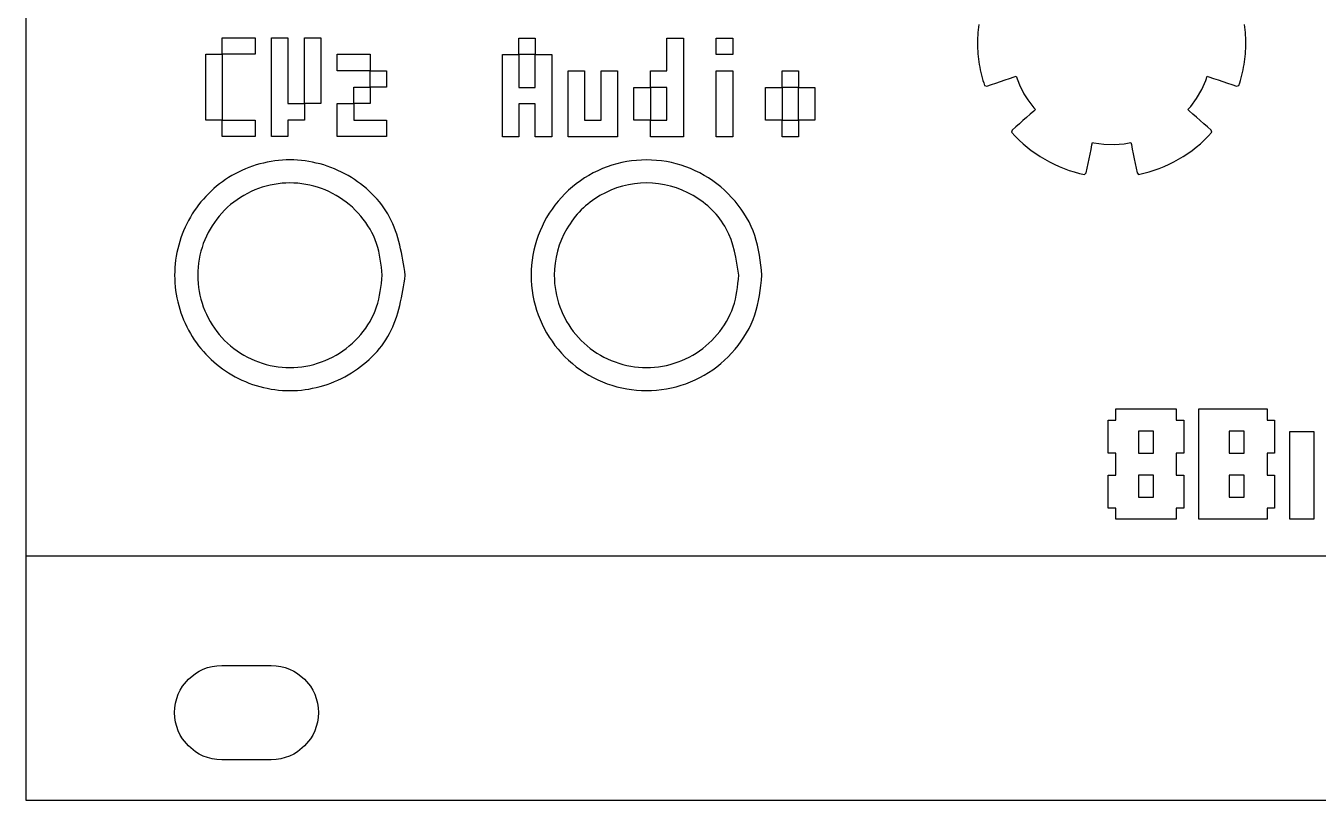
# Model space of a CAD drawing. Extents: x 3 to 110, y 3 to 131.
# Drawn here: x 3.03 to 47.33, y 2.74 to 29.28 of the extents above; entities that cross this region are included whole.
import ezdxf

# ---------------------------------------------------------------- set-up
doc = ezdxf.new("R2010")
doc.units = 0
doc.layers.add('engravings', color=7, linetype='CONTINUOUS')
doc.layers.add('Layer_1', color=7, linetype='CONTINUOUS')

msp = doc.modelspace()

# ---------------------------------------------------------------- linework, layer by layer
at = {"layer": 'engravings', "color": 1}
for p, q in [((9.764591, 28.30268), (9.764591, 28.86635)), ((9.764591, 28.86635), (10.891915, 28.86635)), ((10.891915, 28.86635), (10.891915, 28.30268)), ((11.455576, 25.48438), (11.455576, 28.86635)), ((11.455576, 28.86635), (12.019238, 28.86635)), ((12.019238, 28.86635), (12.019238, 26.6117)), ((12.5829, 26.6117), (12.5829, 28.86635)), ((12.5829, 28.86635), (13.146562, 28.86635)), ((13.146562, 28.86635), (13.146562, 26.6117)), ((19.931565, 28.29456), (19.931565, 28.85859)), ((19.931565, 28.85859), (20.495592, 28.85859)), ((20.495592, 28.85859), (20.495592, 28.29456)), ((25.007804, 27.73053), (25.007804, 28.85859)), ((25.007804, 28.85859), (25.571831, 28.85859)), ((25.571831, 28.85859), (25.571831, 25.47443)), ((26.699884, 28.29456), (26.699884, 28.85859)), ((26.699884, 28.85859), (27.263911, 28.85859)), ((27.263911, 28.85859), (27.263911, 28.29456)), ((9.200929, 26.04804), (9.200929, 28.30268)), ((9.200929, 28.30268), (9.764591, 28.30268)), ((9.764591, 28.30268), (9.764591, 26.04804)), ((10.891915, 28.30268), (9.764591, 28.30268)), ((13.710223, 27.73902), (13.710223, 28.30268)), ((13.710223, 28.30268), (14.837547, 28.30268)), ((14.837547, 28.30268), (14.837547, 27.73902)), ((19.367538, 25.47443), (19.367538, 28.29456)), ((19.367538, 28.29456), (19.931565, 28.29456)), ((19.931565, 28.29456), (19.931565, 27.16651)), ((20.495592, 28.29456), (19.931565, 28.29456)), ((20.495592, 27.16651), (20.495592, 28.29456)), ((20.495592, 28.29456), (21.059618, 28.29456)), ((21.059618, 28.29456), (21.059618, 25.47443)), ((27.263911, 28.29456), (26.699884, 28.29456)), ((14.837547, 27.73902), (13.710223, 27.73902)), ((14.837547, 27.17536), (14.837547, 27.73902)), ((14.837547, 27.73902), (15.401209, 27.73902)), ((15.401209, 27.73902), (15.401209, 27.17536)), ((21.623645, 25.47443), (21.623645, 27.73053)), ((21.623645, 27.73053), (22.187671, 27.73053)), ((22.187671, 27.73053), (22.187671, 26.03845)), ((22.751698, 26.03845), (22.751698, 27.73053)), ((22.751698, 27.73053), (23.315725, 27.73053)), ((23.315725, 27.73053), (23.315725, 25.47443)), ((24.443778, 27.16651), (24.443778, 27.73053)), ((24.443778, 27.73053), (25.007804, 27.73053)), ((26.699884, 25.47443), (26.699884, 27.73053)), ((26.699884, 27.73053), (27.263911, 27.73053)), ((27.263911, 27.73053), (27.263911, 25.47443)), ((28.955991, 27.16651), (28.955991, 27.73053)), ((28.955991, 27.73053), (29.520017, 27.73053)), ((29.520017, 27.73053), (29.520017, 27.16651)), ((14.273885, 26.6117), (14.273885, 27.17536)), ((14.273885, 27.17536), (14.837547, 27.17536)), ((15.401209, 27.17536), (14.837547, 27.17536)), ((14.837547, 27.17536), (14.837547, 26.6117)), ((19.931565, 27.16651), (20.495592, 27.16651)), ((23.879751, 26.03845), (23.879751, 27.16651)), ((23.879751, 27.16651), (24.443778, 27.16651)), ((24.443778, 27.16651), (24.443778, 26.03845)), ((25.007804, 27.16651), (24.443778, 27.16651)), ((25.007804, 26.03845), (25.007804, 27.16651)), ((28.391964, 26.03845), (28.391964, 27.16651)), ((28.391964, 27.16651), (28.955991, 27.16651)), ((28.955991, 27.16651), (28.955991, 26.03845)), ((29.520017, 27.16651), (28.955991, 27.16651)), ((29.520017, 26.03845), (29.520017, 27.16651)), ((29.520017, 27.16651), (30.084044, 27.16651)), ((30.084044, 27.16651), (30.084044, 26.03845)), ((12.019238, 26.6117), (12.5829, 26.6117)), ((12.5829, 26.6117), (12.5829, 26.04804)), ((13.146562, 26.6117), (12.5829, 26.6117)), ((13.710223, 25.48438), (13.710223, 26.6117)), ((13.710223, 26.6117), (14.273885, 26.6117)), ((14.273885, 26.6117), (14.273885, 26.04804)), ((14.837547, 26.6117), (14.273885, 26.6117)), ((20.495592, 26.60248), (19.931565, 26.60248)), ((19.931565, 26.60248), (19.931565, 25.47443)), ((20.495592, 25.47443), (20.495592, 26.60248)), ((9.764591, 26.04804), (9.200929, 26.04804)), ((9.764591, 25.48438), (9.764591, 26.04804)), ((9.764591, 26.04804), (10.891915, 26.04804)), ((10.891915, 26.04804), (10.891915, 25.48438)), ((12.5829, 26.04804), (12.019238, 26.04804)), ((12.019238, 26.04804), (12.019238, 25.48438)), ((14.273885, 26.04804), (15.401209, 26.04804)), ((15.401209, 26.04804), (15.401209, 25.48438)), ((22.187671, 26.03845), (22.751698, 26.03845)), ((24.443778, 26.03845), (23.879751, 26.03845)), ((24.443778, 25.47443), (24.443778, 26.03845)), ((24.443778, 26.03845), (25.007804, 26.03845)), ((28.955991, 26.03845), (28.391964, 26.03845)), ((28.955991, 25.47443), (28.955991, 26.03845)), ((28.955991, 26.03845), (29.520017, 26.03845)), ((29.520017, 26.03845), (29.520017, 25.47443)), ((30.084044, 26.03845), (29.520017, 26.03845)), ((10.891915, 25.48438), (9.764591, 25.48438)), ((12.019238, 25.48438), (11.455576, 25.48438)), ((15.401209, 25.48438), (13.710223, 25.48438)), ((19.931565, 25.47443), (19.367538, 25.47443)), ((21.059618, 25.47443), (20.495592, 25.47443)), ((23.315725, 25.47443), (21.623645, 25.47443)), ((25.571831, 25.47443), (24.443778, 25.47443)), ((27.263911, 25.47443), (26.699884, 25.47443)), ((29.520017, 25.47443), (28.955991, 25.47443)), ((40.39537, 15.765406), (40.39537, 16.142819)), ((40.39537, 16.142819), (42.469242, 16.142819)), ((42.469242, 16.142819), (42.469242, 15.765406)), ((43.246944, 12.368664), (43.246944, 16.142819)), ((43.246944, 16.142819), (45.58005, 16.142819)), ((45.58005, 16.142819), (45.58005, 15.765406)), ((40.136136, 14.633154), (40.136136, 15.765406)), ((40.136136, 15.765406), (40.39537, 15.765406)), ((42.469242, 15.765406), (42.728476, 15.765406)), ((42.728476, 15.765406), (42.728476, 14.633154)), ((45.58005, 15.765406), (45.839284, 15.765406)), ((45.839284, 15.765406), (45.839284, 14.633154)), ((41.69154, 15.387993), (41.173072, 15.387993)), ((41.173072, 15.387993), (41.173072, 14.633154)), ((41.69154, 14.633154), (41.69154, 15.387993)), ((44.802348, 15.387993), (44.28388, 15.387993)), ((44.28388, 15.387993), (44.28388, 14.633154)), ((44.802348, 14.633154), (44.802348, 15.387993)), ((46.357752, 12.368664), (46.357752, 15.372801)), ((46.357752, 15.372801), (47.183129, 15.372801)), ((47.183129, 15.372801), (47.183129, 12.368664)), ((40.39537, 14.633154), (40.136136, 14.633154)), ((40.39537, 13.878328), (40.39537, 14.633154)), ((41.173072, 14.633154), (41.69154, 14.633154)), ((42.728476, 14.633154), (42.469242, 14.633154)), ((42.469242, 14.633154), (42.469242, 13.878328)), ((44.28388, 14.633154), (44.802348, 14.633154)), ((45.839284, 14.633154), (45.58005, 14.633154)), ((45.58005, 14.633154), (45.58005, 13.878328)), ((40.136136, 12.746077), (40.136136, 13.878328)), ((40.136136, 13.878328), (40.39537, 13.878328)), ((41.69154, 13.878328), (41.173072, 13.878328)), ((41.173072, 13.878328), (41.173072, 13.12349)), ((41.69154, 13.12349), (41.69154, 13.878328)), ((42.469242, 13.878328), (42.728476, 13.878328)), ((42.728476, 13.878328), (42.728476, 12.746077)), ((44.802348, 13.878328), (44.28388, 13.878328)), ((44.28388, 13.878328), (44.28388, 13.12349)), ((44.802348, 13.12349), (44.802348, 13.878328)), ((45.58005, 13.878328), (45.839284, 13.878328)), ((45.839284, 13.878328), (45.839284, 12.746077)), ((41.173072, 13.12349), (41.69154, 13.12349)), ((44.28388, 13.12349), (44.802348, 13.12349)), ((40.39537, 12.746077), (40.136136, 12.746077)), ((40.39537, 12.368664), (40.39537, 12.746077)), ((42.728476, 12.746077), (42.469242, 12.746077)), ((42.469242, 12.746077), (42.469242, 12.368664)), ((45.839284, 12.746077), (45.58005, 12.746077)), ((45.58005, 12.746077), (45.58005, 12.368664)), ((42.469242, 12.368664), (40.39537, 12.368664)), ((45.58005, 12.368664), (43.246944, 12.368664)), ((47.183129, 12.368664), (46.357752, 12.368664)), ((3.033407, 11.098583), (3.033407, 2.735289)), ((110.349336, 11.098583), (3.033407, 11.098583)), ((3.033407, 2.735289), (110.349336, 2.735289))]:
    msp.add_line(p, q, dxfattribs=at)
at = {"layer": 'Layer_1', "color": 7}
for p, q in [((3.03694, 131.23544), (3.03694, 2.73543)), ((35.70145, 29.32092), (35.68945, 29.23032)), ((44.82059, 29.23099), (44.80839, 29.32159)), ((35.65925, 28.86592), (35.65625, 28.77442)), ((35.66425, 28.95732), (35.65925, 28.86592)), ((35.67125, 29.04852), (35.66425, 28.95732)), ((35.67925, 29.13952), (35.67125, 29.04852)), ((35.68945, 29.23032), (35.67925, 29.13952)), ((44.83099, 29.14009), (44.82059, 29.23099)), ((44.83999, 29.04899), (44.83099, 29.14009)), ((44.84699, 28.95769), (44.83999, 29.04899)), ((44.85199, 28.86619), (44.84699, 28.95769)), ((44.85499, 28.77459), (44.85199, 28.86619)), ((35.65625, 28.77442), (35.65525, 28.68282)), ((35.65525, 28.68282), (35.65625, 28.59022)), ((35.65625, 28.59022), (35.65925, 28.49772)), ((35.65925, 28.49772), (35.66425, 28.40542)), ((35.66425, 28.40542), (35.67125, 28.31322)), ((44.83999, 28.31329), (44.84699, 28.40549)), ((44.84699, 28.40549), (44.85199, 28.49779)), ((44.85199, 28.49779), (44.85499, 28.59029)), ((44.85599, 28.68289), (44.85499, 28.77459)), ((44.85499, 28.59029), (44.85599, 28.68289)), ((35.67125, 28.31322), (35.68025, 28.22122)), ((35.68025, 28.22122), (35.69085, 28.12942)), ((35.69085, 28.12942), (35.70325, 28.03792)), ((35.70325, 28.03792), (35.71745, 27.94672)), ((35.71745, 27.94672), (35.73355, 27.85582)), ((44.77839, 27.85589), (44.79429, 27.94679)), ((44.79429, 27.94679), (44.80839, 28.03799)), ((44.80839, 28.03799), (44.82059, 28.12949)), ((44.82059, 28.12949), (44.83099, 28.22129)), ((44.83099, 28.22129), (44.83999, 28.31329)), ((35.73355, 27.85582), (35.75145, 27.76522)), ((35.75145, 27.76522), (35.77115, 27.67502)), ((35.77115, 27.67502), (35.79265, 27.58512)), ((35.79265, 27.58512), (35.81595, 27.49572)), ((35.81595, 27.49572), (35.84105, 27.40672)), ((36.60053, 27.42082), (36.75711, 27.47352)), ((36.75711, 27.47352), (36.91317, 27.52672)), ((36.91317, 27.52672), (36.97627, 27.54792)), ((36.97627, 27.54792), (37.09151, 27.25544)), ((43.48388, 27.4068), (43.53248, 27.54839)), ((43.53248, 27.54839), (43.58928, 27.52929)), ((43.58928, 27.52929), (43.74741, 27.47609)), ((43.74741, 27.47609), (43.90502, 27.42239)), ((44.67149, 27.40679), (44.69649, 27.49579)), ((44.69649, 27.49579), (44.71969, 27.58519)), ((44.71969, 27.58519), (44.74109, 27.67509)), ((44.74109, 27.67509), (44.76069, 27.76529)), ((44.76069, 27.76529), (44.77839, 27.85589)), ((35.84105, 27.40672), (35.86795, 27.31822)), ((35.86795, 27.31822), (35.89665, 27.23022)), ((35.89665, 27.23022), (35.97525, 27.20952)), ((35.97525, 27.20952), (36.13131, 27.26272)), ((36.13131, 27.26272), (36.28789, 27.31542)), ((36.28789, 27.31542), (36.44447, 27.36812)), ((36.44447, 27.36812), (36.60053, 27.42082)), ((37.09151, 27.25544), (37.24913, 26.94693)), ((43.16607, 26.79082), (43.34022, 27.09054)), ((43.34022, 27.09054), (43.48388, 27.4068)), ((43.90502, 27.42239), (44.06264, 27.36969)), ((44.06264, 27.36969), (44.22024, 27.31589)), ((44.22024, 27.31589), (44.37837, 27.26269)), ((44.37837, 27.26269), (44.53599, 27.20949)), ((44.53599, 27.20949), (44.61609, 27.23019)), ((44.61609, 27.23019), (44.64469, 27.31829)), ((44.64469, 27.31829), (44.67149, 27.40679)), ((37.24913, 26.94693), (37.37935, 26.73867)), ((37.37935, 26.73867), (37.58812, 26.46117)), ((42.96298, 26.5097), (43.16607, 26.79082)), ((37.33801, 26.13713), (37.2145, 26.02861)), ((37.46152, 26.24565), (37.33801, 26.13713)), ((37.58502, 26.35417), (37.46152, 26.24565)), ((37.64132, 26.40327), (37.58502, 26.35417)), ((37.58812, 26.46117), (37.64132, 26.40327)), ((42.87048, 26.40324), (42.96298, 26.5097)), ((42.91648, 26.36244), (42.87048, 26.40324)), ((43.04102, 26.25237), (42.91648, 26.36244)), ((43.16659, 26.14282), (43.04102, 26.25237)), ((43.29165, 26.03274), (43.16659, 26.14282)), ((36.8445, 25.70305), (36.8238, 25.62765)), ((36.96801, 25.81157), (36.8445, 25.70305)), ((37.091, 25.92009), (36.96801, 25.81157)), ((37.2145, 26.02861), (37.091, 25.92009)), ((43.41618, 25.92268), (43.29165, 26.03274)), ((43.54123, 25.8126), (43.41618, 25.92268)), ((43.66681, 25.70357), (43.54123, 25.8126)), ((43.68701, 25.62657), (43.66681, 25.70357)), ((36.8238, 25.62765), (36.94958, 25.49158)), ((36.94958, 25.49158), (37.08035, 25.36106)), ((37.08035, 25.36106), (37.21592, 25.23619)), ((39.57916, 25.20293), (39.59416, 25.27633)), ((39.59416, 25.27633), (39.64636, 25.26553)), ((39.64636, 25.26553), (39.99104, 25.22163)), ((40.68402, 25.23743), (40.91707, 25.27773)), ((40.91707, 25.27773), (40.93097, 25.20843)), ((43.29418, 25.23584), (43.42998, 25.36046)), ((43.42998, 25.36046), (43.56098, 25.49074)), ((43.56098, 25.49074), (43.68701, 25.62657)), ((37.21592, 25.23619), (37.35611, 25.11708)), ((37.35611, 25.11708), (37.50072, 25.00385)), ((37.50072, 25.00385), (37.64956, 24.8966)), ((37.64956, 24.8966), (37.80244, 24.79545)), ((39.48256, 24.71976), (39.51516, 24.88099)), ((39.51516, 24.88099), (39.54716, 25.04222)), ((39.54716, 25.04222), (39.57916, 25.20293)), ((39.99104, 25.22163), (40.33727, 25.21263)), ((40.33727, 25.21263), (40.68402, 25.23743)), ((40.93097, 25.20843), (40.96297, 25.04669)), ((40.96297, 25.04669), (40.99557, 24.8839)), ((40.99557, 24.8839), (41.02817, 24.72216)), ((42.70687, 24.7962), (42.85993, 24.89707)), ((42.85993, 24.89707), (43.00896, 25.00404)), ((43.00896, 25.00404), (43.15377, 25.117)), ((43.15377, 25.117), (43.29418, 25.23584)), ((37.80244, 24.79545), (37.95917, 24.70055)), ((37.95917, 24.70055), (38.11955, 24.61195)), ((38.11955, 24.61195), (38.2834, 24.52975)), ((38.2834, 24.52975), (38.45052, 24.45405)), ((38.45052, 24.45405), (38.62072, 24.38505)), ((38.62072, 24.38505), (38.79382, 24.32275)), ((39.38536, 24.23555), (39.41796, 24.39678)), ((39.41796, 24.39678), (39.44996, 24.55853)), ((39.44996, 24.55853), (39.48256, 24.71976)), ((41.02817, 24.72216), (41.06077, 24.56041)), ((41.06077, 24.56041), (41.09337, 24.39815)), ((41.09337, 24.39815), (41.12537, 24.2364)), ((41.71465, 24.3253), (41.88786, 24.3872)), ((41.88786, 24.3872), (42.05819, 24.4559)), ((42.05819, 24.4559), (42.22544, 24.5313)), ((42.22544, 24.5313), (42.38943, 24.6132)), ((42.38943, 24.6132), (42.54997, 24.7015)), ((42.54997, 24.7015), (42.70687, 24.7962)), ((38.79382, 24.32275), (38.96962, 24.26735)), ((38.96962, 24.26735), (39.14793, 24.21895)), ((39.14793, 24.21895), (39.32856, 24.17765)), ((39.32856, 24.17765), (39.38536, 24.23555)), ((41.12537, 24.2364), (41.17967, 24.1811)), ((41.17967, 24.1811), (41.36037, 24.2221)), ((41.36037, 24.2221), (41.53876, 24.2702)), ((41.53876, 24.2702), (41.71465, 24.3253)), ((15.250342, 20.72713), (15.250342, 20.72713)), ((27.473482, 20.72713), (27.473482, 20.72713)), ((8.84333, 7.07456), (8.97637, 7.15526)), ((8.97637, 7.15526), (9.1175, 7.22306)), ((9.1175, 7.22306), (9.2659, 7.27716)), ((9.2659, 7.27716), (9.42078, 7.31676)), ((9.42078, 7.31676), (9.58135, 7.34116)), ((9.58135, 7.34116), (9.7468, 7.34916)), ((9.7468, 7.34916), (11.4468, 7.34916)), ((9.7468, 7.34916), (9.7468, 7.34916)), ((11.4468, 7.34916), (11.61225, 7.34116)), ((11.61225, 7.34116), (11.77281, 7.31676)), ((11.77281, 7.31676), (11.9277, 7.27716)), ((11.9277, 7.27716), (12.0761, 7.22306)), ((12.0761, 7.22306), (12.21722, 7.15526)), ((12.21722, 7.15526), (12.35026, 7.07456)), ((8.40794, 6.63917), (8.60468, 6.87782)), ((8.60468, 6.87782), (8.84333, 7.07456)), ((12.35026, 7.07456), (12.58891, 6.87782)), ((12.58891, 6.87782), (12.78565, 6.63917)), ((8.16584, 6.06173), (8.20544, 6.21661)), ((8.20544, 6.21661), (8.25954, 6.36501)), ((8.25954, 6.36501), (8.32734, 6.50613)), ((8.32734, 6.50613), (8.40794, 6.63917)), ((12.78565, 6.63917), (12.86635, 6.50613)), ((12.86635, 6.50613), (12.93415, 6.36501)), ((12.93415, 6.36501), (12.98825, 6.21661)), ((12.98825, 6.21661), (13.02785, 6.06173)), ((8.13344, 5.73571), (8.14144, 5.90116)), ((8.14144, 5.90116), (8.16584, 6.06173)), ((13.02785, 6.06173), (13.05225, 5.90116)), ((13.05225, 5.90116), (13.06025, 5.73571)), ((8.14144, 5.57026), (8.13344, 5.73571)), ((8.16584, 5.40969), (8.14144, 5.57026)), ((8.20544, 5.25481), (8.16584, 5.40969)), ((13.02785, 5.40969), (12.98825, 5.25481)), ((13.05225, 5.57026), (13.02785, 5.40969)), ((13.06025, 5.73571), (13.05225, 5.57026)), ((8.25954, 5.10641), (8.20544, 5.25481)), ((8.32734, 4.96529), (8.25954, 5.10641)), ((8.40794, 4.83225), (8.32734, 4.96529)), ((12.86635, 4.96529), (12.78565, 4.83225)), ((12.93415, 5.10641), (12.86635, 4.96529)), ((12.98825, 5.25481), (12.93415, 5.10641)), ((8.60468, 4.5936), (8.40794, 4.83225)), ((8.84333, 4.39686), (8.60468, 4.5936)), ((12.58891, 4.5936), (12.35026, 4.39686)), ((12.78565, 4.83225), (12.58891, 4.5936)), ((8.97637, 4.31616), (8.84333, 4.39686)), ((9.1175, 4.24836), (8.97637, 4.31616)), ((9.2659, 4.19426), (9.1175, 4.24836)), ((9.42078, 4.15466), (9.2659, 4.19426)), ((9.58135, 4.13026), (9.42078, 4.15466)), ((9.7468, 4.12226), (9.58135, 4.13026)), ((11.4468, 4.12226), (9.7468, 4.12226)), ((11.61225, 4.13026), (11.4468, 4.12226)), ((11.77281, 4.15466), (11.61225, 4.13026)), ((11.9277, 4.19426), (11.77281, 4.15466)), ((12.0761, 4.24836), (11.9277, 4.19426)), ((12.21722, 4.31616), (12.0761, 4.24836)), ((12.35026, 4.39686), (12.21722, 4.31616)), ((3.03694, 2.73543), (110.34917, 2.73543))]:
    msp.add_line(p, q, dxfattribs=at)
at = {"layer": 'Layer_1', "color": 5}
for p, q in [((16.041042, 20.72713), (16.041042, 20.72713)), ((28.264182, 20.72713), (28.264182, 20.72713))]:
    msp.add_line(p, q, dxfattribs=at)
for points, knots in [([(16.041042, 20.72713), (15.932377, 20.03017), (15.71827, 18.656921), (14.144263, 17.145087), (12.091039, 16.584907), (10.016258, 17.145087), (8.505642, 18.656921), (7.945047, 20.72713), (8.505642, 22.797339), (10.016258, 24.309173), (12.091039, 24.869353), (14.144263, 24.309173), (15.71827, 22.797339), (15.932377, 21.42409), (16.041042, 20.72713)], [0, 0, 0, 0, 2.067193, 4.073073, 6.140265, 8.207458, 10.213338, 12.280531, 14.347723, 16.353603, 18.420796, 20.487988, 22.493869, 24.561061, 24.561061, 24.561061, 24.561061]), ([(28.264182, 20.72713), (28.216944, 20.264893), (28.123145, 19.347033), (27.395413, 18.134067), (26.32989, 17.232259), (25.010441, 16.75397), (23.610356, 16.75397), (22.292755, 17.232259), (21.219854, 18.134067), (20.519537, 19.347033), (20.275022, 20.72713), (20.519537, 22.107227), (21.219854, 23.320193), (22.292755, 24.222001), (23.610356, 24.70029), (25.010441, 24.70029), (26.32989, 24.222001), (27.395413, 23.320193), (28.123145, 22.107227), (28.216944, 21.189367), (28.264182, 20.72713)], [0, 0, 0, 0, 1.379676, 2.739606, 4.119282, 5.498958, 6.858888, 8.238564, 9.618239, 10.97817, 12.357846, 13.737521, 15.097452, 16.477127, 17.856803, 19.216734, 20.596409, 21.976085, 23.336015, 24.715691, 24.715691, 24.715691, 24.715691])]:
    msp.add_open_spline(points, degree=3, knots=knots, dxfattribs=at)
at = {"layer": 'Layer_1', "color": 7}
for points, knots in [([(15.250342, 20.72713), (15.212552, 20.357337), (15.137511, 19.623043), (14.555321, 18.652663), (13.702896, 17.93121), (12.647327, 17.548576), (11.52725, 17.548576), (10.473161, 17.93121), (9.614832, 18.652663), (9.054575, 19.623043), (8.858961, 20.72713), (9.054575, 21.831217), (9.614832, 22.801597), (10.473161, 23.52305), (11.52725, 23.905684), (12.647327, 23.905684), (13.702896, 23.52305), (14.555321, 22.801597), (15.137511, 21.831217), (15.212552, 21.096923), (15.250342, 20.72713)], [0, 0, 0, 0, 1.10375, 2.191703, 3.295453, 4.399203, 5.487156, 6.590906, 7.694656, 8.78261, 9.886359, 10.990109, 12.078063, 13.181812, 14.285562, 15.373516, 16.477266, 17.581015, 18.668969, 19.772719, 19.772719, 19.772719, 19.772719]), ([(27.473482, 20.72713), (27.435692, 20.357337), (27.360651, 19.623043), (26.778461, 18.652663), (25.926035, 17.931209), (24.870469, 17.548578), (23.750385, 17.548567), (22.696321, 17.931241), (21.837898, 18.652547), (21.277989, 19.623471), (21.04819, 20.909437), (21.444707, 22.384255), (22.653725, 23.59253), (24.313423, 24.041006), (25.956054, 23.59277), (27.215261, 22.383315), (27.386549, 21.284704), (27.473482, 20.72713)], [0, 0, 0, 0, 1.10375, 2.191703, 3.295453, 4.399203, 5.487156, 6.590906, 7.694656, 8.78261, 9.886359, 11.540127, 13.144845, 14.798613, 16.452381, 18.057098, 19.710866, 19.710866, 19.710866, 19.710866])]:
    msp.add_open_spline(points, degree=3, knots=knots, dxfattribs=at)

doc.saveas('drawing.dxf')
